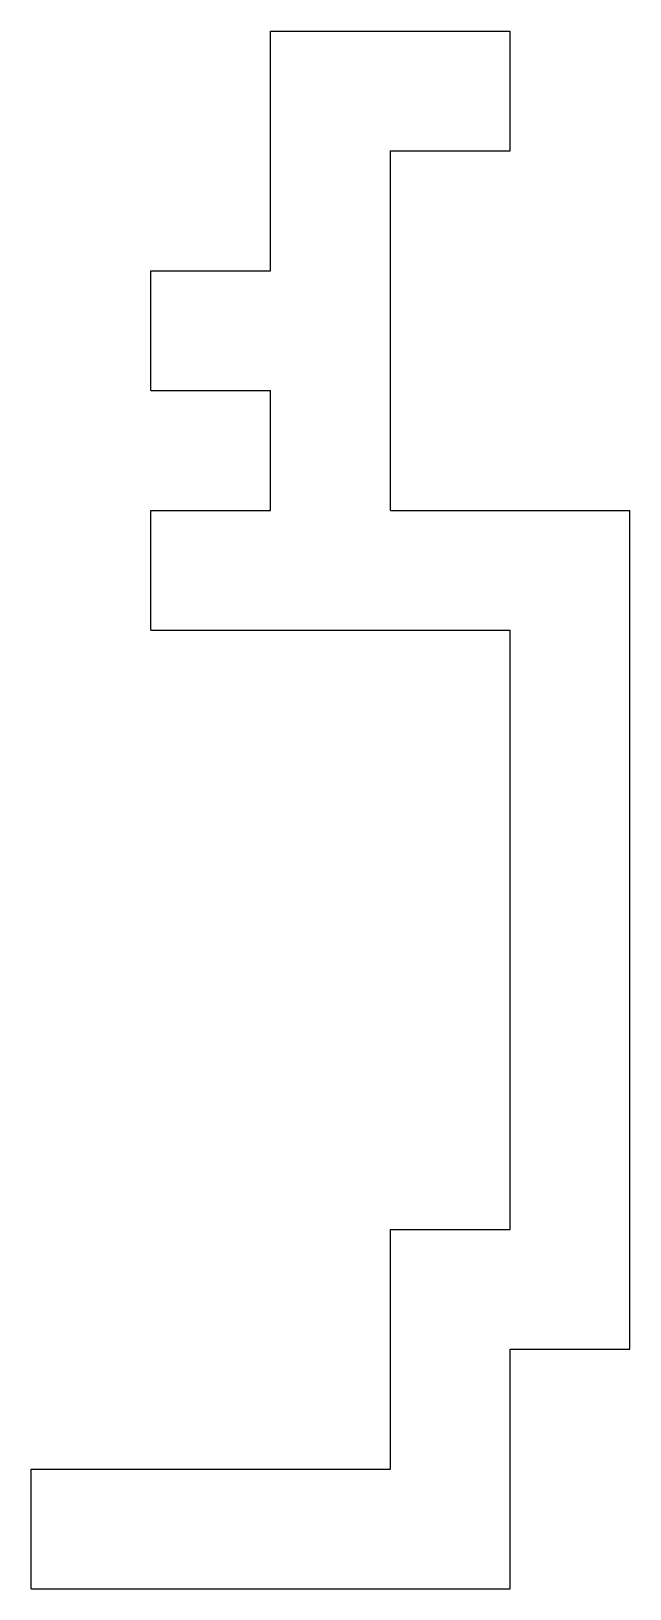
# Model space of a CAD drawing. Header units: metres. Extents: x 10 to 35, y 125 to 190.
import ezdxf

# ---------------------------------------------------------------- set-up
doc = ezdxf.new("R2010")
doc.units = ezdxf.units.M

msp = doc.modelspace()

# ---------------------------------------------------------------- linework, layer by layer
for p, q in [((19.999992, 190, -294.44864), (29.999992, 190, -294.44864)), ((19.999992, 180, -294.44864), (19.999992, 190, -294.44864)), ((29.999992, 185, -294.44864), (29.999992, 190, -294.44864)), ((24.999992, 185, -294.44864), (29.999992, 185, -294.44864)), ((24.999992, 170, -294.44864), (24.999992, 185, -294.44864)), ((14.999992, 180, -294.44864), (19.999992, 180, -294.44864)), ((14.999992, 175, -294.44864), (14.999992, 180, -294.44864)), ((14.999992, 175, -294.44864), (19.999992, 175, -294.44864)), ((19.999992, 170, -294.44864), (19.999992, 175, -294.44864)), ((14.999992, 170, -294.44864), (19.999992, 170, -294.44864)), ((14.999992, 165, -294.44864), (14.999992, 170, -294.44864)), ((24.999992, 170, -294.44864), (34.999992, 170, -294.44864)), ((34.999992, 135, -294.44864), (34.999992, 170, -294.44864)), ((14.999992, 165, -294.44864), (29.999992, 165, -294.44864)), ((29.999994, 140, -294.44864), (29.999992, 165, -294.44864)), ((24.999992, 140, -294.44864), (29.999994, 140, -294.44864)), ((24.999994, 130, -294.44864), (24.999992, 140, -294.44864)), ((29.999994, 135, -294.44864), (34.999992, 135, -294.44864)), ((29.999994, 125, -294.44864), (29.999994, 135, -294.44864)), ((9.999994, 130, -294.44864), (24.999994, 130, -294.44864)), ((9.999994, 125, -294.44864), (9.999994, 130, -294.44864)), ((9.999994, 125, -294.44864), (29.999994, 125, -294.44864))]:
    msp.add_line(p, q)

doc.saveas('drawing.dxf')
